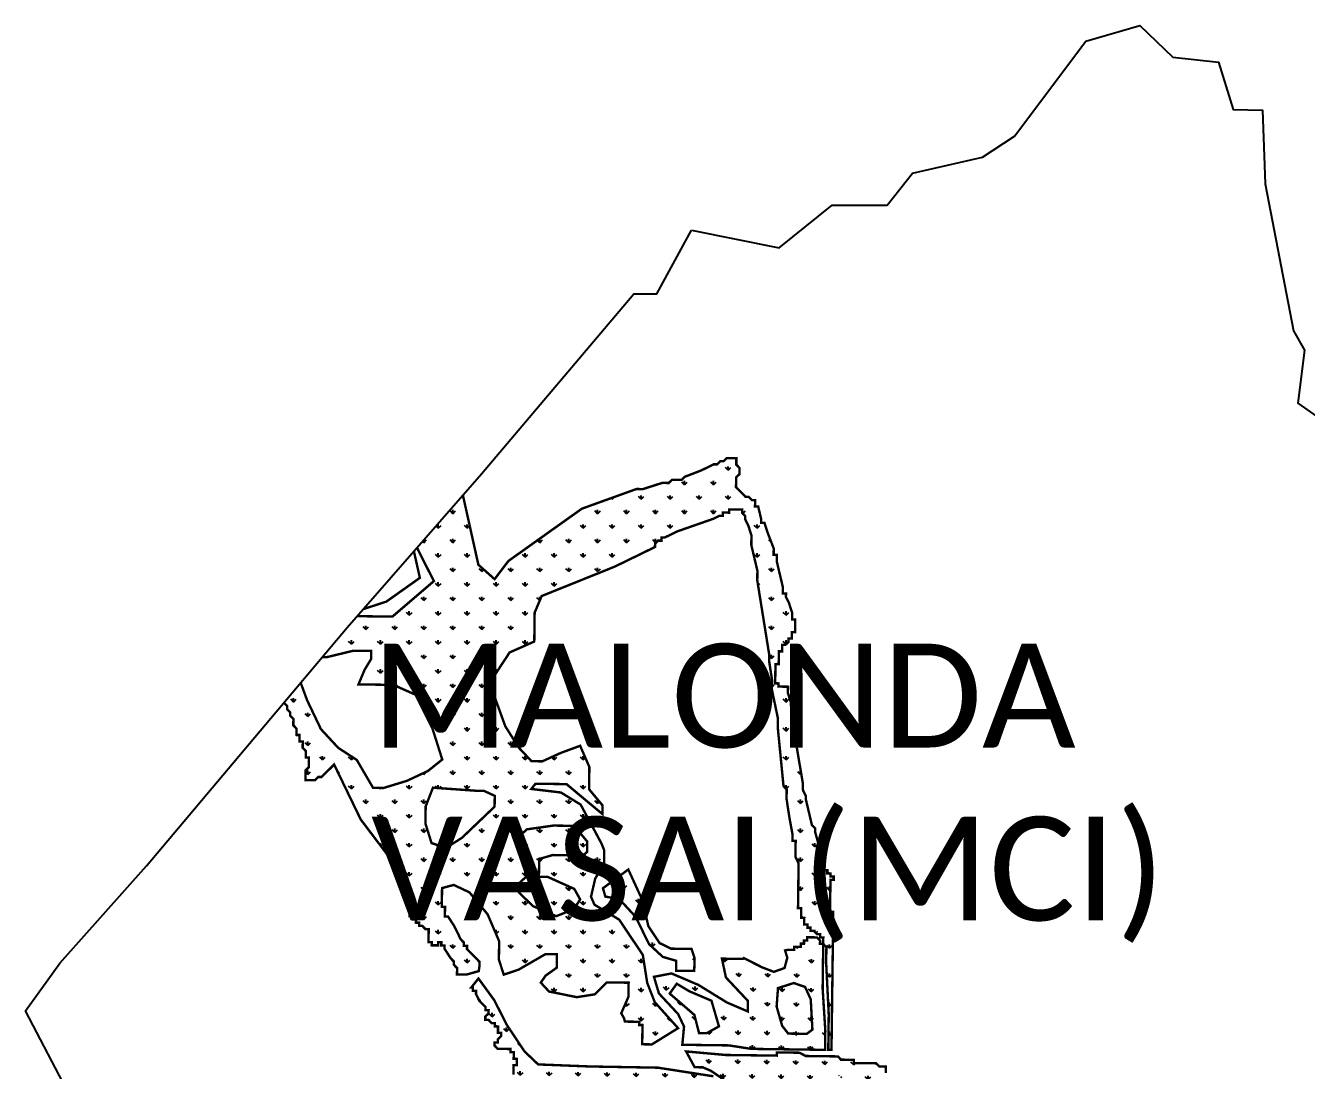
# Model space of a CAD drawing. Header units: metres. Extents: x 268124 to 271097, y 2138069 to 2140457.
# Drawn here: x 268124 to 269712, y 2139161 to 2140457 of the extents above; entities that cross this region are included whole.
import ezdxf

# ---------------------------------------------------------------- set-up
doc = ezdxf.new("R2010")
doc.units = ezdxf.units.M
for name, color, linetype in [('MANGROOVES', 112, 'Continuous'), ('village', 3, 'Continuous'), ('VILLAGE NAME', 250, 'Continuous')]:
    doc.layers.add(name, color=color, linetype=linetype)
doc.styles.get("Standard").update_dxf_attribs({"font": 'simplex.shx'})
pattern_1 = [(89.26663629263368, (0, 0), (-17.72915972574305, 18.188922322817), [4.7625, -31.15852448]), (44.26663629263369, (0, 0), (-17.72915972785381, 18.18892232498249), [4.7625, -20.6375]), (134.2666362926337, (0, 0), (-18.18892232498249, -17.72915972785381), [4.762499999999998, -20.63749999999999])]

msp = doc.modelspace()

# ---------------------------------------------------------------- hatches: boundary and pattern name
at = {"layer": 'MANGROOVES'}
h = msp.add_hatch(dxfattribs=at)
h.set_pattern_fill('GRASS', color=256)
h.set_pattern_definition([(90, (0, 0), (-17.96051224, 17.96051224), [4.7625, -31.15852448]), (45, (0, 0), (-17.96051224213831, 17.96051224213831), [4.7625, -20.6375]), (135, (0, 0), (-17.96051224213831, -17.9605122421383), [4.7625, -20.6375])])
h.paths.add_polyline_path([(268685.0738758952, 2139788.110953376), (268665.9377662317, 2139874.18576154), (268608.9829110492, 2139809.174425267), (268629.9147600144, 2139767.820295379), (268578.518177262, 2139723.775434301), (268534.6587672632, 2139724.336848394), (268522.4899571966, 2139710.446713817), (268491.4302225151, 2139673.565069039), (268497.0684991688, 2139673.492897317), (268530.1706352443, 2139681.514606521), (268552.3277961821, 2139681.230988071), (268552.2014146358, 2139671.357671068), (268543.9497662992, 2139657.610680864), (268536.4771142215, 2139639.726995275), (268547.7433552355, 2139639.582783983), (268579.6409256667, 2139639.174485252), (268607.3291090638, 2139626.884578035), (268628.3301870436, 2139584.543625877), (268640.3197462768, 2139546.586919114), (268622.4303398639, 2139532.338100002), (268596.5192831964, 2139520.20274286), (268567.4305461258, 2139511.325383232), (268554.5547956437, 2139511.49019675), (268534.3552736849, 2139546.100170419), (268511.3247290165, 2139561.107278154), (268489.8903780491, 2139584.304880903), (268472.7385425181, 2139620.182277009), (268464.7825866603, 2139641.922537323), (268443.9518983845, 2139617.187295592), (268444.0982069582, 2139617.037167833), (268448.0248813242, 2139613.00807719), (268447.973959437, 2139609.029900834), (268451.9005509526, 2139605.000810907), (268451.8496290654, 2139601.022634551), (268455.7762205214, 2139596.993544624), (268455.7252986342, 2139593.015368507), (268455.674376747, 2139589.037192151), (268459.6010511428, 2139585.008101032), (268459.5501292557, 2139581.029924676), (268459.4992073685, 2139577.051748559), (268463.4767207712, 2139577.000835225), (268463.4257988543, 2139573.022658632), (268463.3748769671, 2139569.044482276), (268467.3524732501, 2139568.99356775), (268467.3015513629, 2139565.015391633), (268467.2506294757, 2139561.03721504), (268471.1772209913, 2139557.00812535), (268471.1262991041, 2139553.029949233), (268471.0753771872, 2139549.05177264), (268475.0528905899, 2139549.000859306), (268475.0019687027, 2139545.02268295), (268474.9510468155, 2139541.044506357), (268474.9001249284, 2139537.06633024), (268470.8716896385, 2139533.139067218), (268470.8207677216, 2139529.160890624), (268470.7698458344, 2139525.182714507), (268470.7189239473, 2139521.204537914), (268474.69643735, 2139521.15362458), (268478.6740336031, 2139521.102710054), (268482.6515470058, 2139521.05179672), (268486.6800651759, 2139524.979058788), (268490.6575785786, 2139524.928145215), (268506.2761678905, 2139540.374673412), (268539.3347805649, 2139472.133055971), (268585.4200921864, 2139411.324208782), (268599.3540144176, 2139372.341243074), (268600.0938323647, 2139372.331773088), (268600.0429104776, 2139368.353596732), (268599.9919885904, 2139364.375420377), (268599.9410667032, 2139360.397244022), (268599.8901448161, 2139356.419067666), (268599.8392229289, 2139352.440891073), (268603.8168191523, 2139352.389976547), (268603.7658972353, 2139348.41180043), (268607.743410638, 2139348.360887096), (268607.6924887509, 2139344.38271074), (268611.6700021536, 2139344.331797407), (268611.6190802664, 2139340.353620813), (268615.5966765494, 2139340.302706287), (268619.5232680649, 2139336.273616598), (268623.5008643479, 2139336.222702072), (268623.4499424607, 2139332.244525955), (268623.3990205735, 2139328.266349361), (268623.3480986566, 2139324.288173005), (268623.2971767694, 2139320.309996889), (268627.2746901721, 2139320.259083555), (268627.223768285, 2139316.280906961), (268631.2012816877, 2139316.229993389), (268635.1788779408, 2139316.179079101), (268635.229799828, 2139320.157255695), (268639.2073132009, 2139320.106342122), (268639.1563913137, 2139316.128165529), (268643.1339875967, 2139316.077251241), (268643.0830657095, 2139312.099074886), (268650.8853268236, 2139300.062718913), (268654.8120011896, 2139296.033627794), (268654.7610793025, 2139292.055451677), (268658.687670818, 2139288.026361987), (268658.6367489308, 2139284.048185394), (268658.5858270437, 2139280.070009277), (268670.0617957026, 2139279.923113391), (268685.526644221, 2139284.266173169), (268686.5815130681, 2139291.654231355), (268686.6323569924, 2139295.626317308), (268682.7057654769, 2139299.655407474), (268674.8524996549, 2139307.713588045), (268670.9258252591, 2139311.742678926), (268670.9767471463, 2139315.720855281), (268666.9992337436, 2139315.771768615), (268667.0501556307, 2139319.749945209), (268663.1235641152, 2139323.77903466), (268655.372142008, 2139339.793567941), (268647.5697980434, 2139351.829924867), (268643.5922846407, 2139351.880838439), (268643.6432065279, 2139355.859015033), (268643.694128415, 2139359.837191388), (268643.7450503022, 2139363.815367744), (268639.7674540192, 2139363.866282031), (268639.8183759064, 2139367.844458387), (268640.066561541, 2139387.233491466), (268654.5568857402, 2139391.128215835), (268674.0369844646, 2139381.90241389), (268696.5532015771, 2139354.684776351), (268710.8246792168, 2139321.316395805), (268710.5322505147, 2139298.470956371), (268716.5550325424, 2139279.89689903), (268735.1450178236, 2139286.187269494), (268768.3261233777, 2139305.347559497), (268782.4780452758, 2139305.166410491), (268782.2656862051, 2139288.576260373), (268768.3179447264, 2139278.593134925), (268762.491306296, 2139269.963245437), (268772.6938187987, 2139258.952103898), (268807.1737025589, 2139251.982387349), (268829.5389519841, 2139255.504331872), (268844.1545220524, 2139270.277999208), (268871.369818917, 2139269.929634855), (268871.1470159799, 2139252.523577497), (268862.1734938234, 2139231.965368316), (268865.6348859579, 2139225.936760948), (268866.6941142887, 2139221.702564046), (268868.6828709454, 2139221.677107141), (268872.6604672283, 2139221.626192853), (268876.637980631, 2139221.575279281), (268880.6154940337, 2139221.524365947), (268884.5930903167, 2139221.473451421), (268884.5421684295, 2139217.495274827), (268888.5196818322, 2139217.444361493), (268888.4687599451, 2139213.466185138), (268888.4178380579, 2139209.488009021), (268888.3159942538, 2139201.531656072), (268888.2650723666, 2139197.553479717), (268888.2141504795, 2139193.575303361), (268892.1917467326, 2139193.524388835), (268896.1692601055, 2139193.473475501), (268900.1468149633, 2139193.422561452), (268932.6473684818, 2139213.547720001), (268903.7434391588, 2139245.807464883), (268894.4477075547, 2139269.519678399), (268888.9230441064, 2139304.41508846), (268859.6463435799, 2139348.087312505), (268829.0102441222, 2139366.628128574), (268824.7265085489, 2139376.535085962), (268829.9437817544, 2139399.024460599), (268840.9264102191, 2139417.524627731), (268841.1352526158, 2139433.840045736), (268837.9850015253, 2139441.938132093), (268811.8730205506, 2139490.732507989), (268787.4252572269, 2139505.714484022), (268750.7843171865, 2139510.112691686), (268755.8476496846, 2139516.596545265), (268794.3733727545, 2139516.10340409), (268838.9818270117, 2139478.859845207), (268839.119277826, 2139489.597930238), (268822.338898024, 2139509.720672414), (268822.6920985192, 2139537.313791797), (268811.2254389435, 2139563.655267522), (268787.2587570161, 2139554.793909118), (268764.3203829736, 2139544.347682998), (268750.9542909474, 2139544.518773124), (268735.3973293811, 2139561.068772838), (268718.4293751628, 2139587.867906139), (268699.0152436108, 2139641.623958633), (268723.8226492316, 2139679.35887222), (268754.3956912071, 2139692.8913887), (268754.8546930462, 2139728.750037238), (268763.5623142332, 2139749.313386247), (268854.4040150553, 2139785.868677184), (268904.062155506, 2139810.090978906), (268904.1130773932, 2139814.0691555), (268908.1415127129, 2139817.996418283), (268912.1191089958, 2139817.945503757), (268912.170030883, 2139821.923680112), (268916.1475442857, 2139821.872766778), (268932.1596074015, 2139829.625463769), (268976.1162738413, 2139844.978117511), (268984.1223053843, 2139848.854466007), (268988.099818787, 2139848.803552673), (268988.1507406742, 2139852.781729028), (268992.1283369571, 2139852.730814502), (268996.1058503598, 2139852.679901168), (268996.156772247, 2139856.658077524), (269000.13436853, 2139856.607162998), (269004.1118819327, 2139856.556249664), (269008.0893953354, 2139856.50533633), (269012.0669915885, 2139856.454421804), (269012.0160697013, 2139852.476245448), (269015.9426611871, 2139848.447155759), (269015.8917392999, 2139844.468979404), (269019.7674917788, 2139836.461712167), (269023.59223952, 2139824.476269767), (269023.5413176328, 2139820.498093173), (269023.4903957457, 2139816.519916818), (269023.4394738287, 2139812.541740701), (269030.9872083575, 2139780.614501521), (269030.9362864703, 2139776.636324928), (269030.8853645832, 2139772.658148811), (269030.834442696, 2139768.679972455), (269045.5733745903, 2139676.978178546), (269045.471530816, 2139669.021825597), (269049.1435957164, 2139645.101852939), (269049.0926738292, 2139641.123676345), (269049.0417519123, 2139637.145500228), (269048.9908300251, 2139633.167323873), (269056.4875598163, 2139597.26190953), (269056.4366379291, 2139593.283733175), (269056.3857160122, 2139589.305556581), (269056.334794125, 2139585.327380464), (269063.3733097226, 2139513.618377731), (269067.2999841184, 2139509.589287088), (269067.2490622312, 2139505.611110971), (269067.1981403441, 2139501.632934377), (269067.1472184271, 2139497.654758022), (269070.8192005068, 2139473.734786317), (269074.5421044439, 2139453.792990968), (269074.4911825568, 2139449.814814851), (269074.4402606398, 2139445.836638257), (269078.4178569228, 2139445.785723731), (269078.3669350356, 2139441.807547376), (269078.3160131485, 2139437.829371021), (269078.2650912613, 2139433.851194665), (269078.2141693741, 2139429.87301831), (269078.1632464141, 2139425.894758985), (269082.0389159829, 2139417.88749294), (269081.9879940659, 2139413.909316585), (269081.9370721788, 2139409.931139991), (269081.8861502916, 2139405.952963874), (269081.8352284044, 2139401.974787519), (269081.631540826, 2139386.062081859), (269081.4787751645, 2139374.127552793), (269081.4278532476, 2139370.149376438), (269081.3769313604, 2139366.171200082), (269081.3260094732, 2139362.193023727), (269085.3036057562, 2139362.142109201), (269085.252683869, 2139358.163932845), (269085.2017619819, 2139354.18575649), (269085.1508400947, 2139350.207580135), (269089.1283534974, 2139350.156666801), (269089.0774316103, 2139346.178490207), (269089.0265096933, 2139342.20031409), (269093.004023096, 2139342.149400756), (269092.9531012088, 2139338.171224401), (269096.9306974918, 2139338.120309875), (269096.8797756046, 2139334.142133281), (269100.8572890073, 2139334.091219947), (269104.7839633733, 2139330.062129066), (269108.761476776, 2139330.011215732), (269108.7105548889, 2139326.033039615), (269112.6880683214, 2139325.982126043), (269112.6371464342, 2139322.003949449), (269112.5862245173, 2139318.025773094), (269116.5128988535, 2139313.996682451), (269116.4619769663, 2139310.018505857), (269116.360133192, 2139302.062153146), (269116.2582893879, 2139294.105800435), (269119.4210525364, 2139230.404065177), (269119.3701306194, 2139226.425888584), (269119.3192087323, 2139222.447712467), (269119.2682868451, 2139218.469536111), (269119.1664430708, 2139210.513183162), (269119.0136773795, 2139198.578654096), (269118.9627554924, 2139194.600477741), (269118.9118336052, 2139190.622301385), (269118.860911718, 2139186.64412503), (269122.838508001, 2139186.593210504), (269122.8894298882, 2139190.571386859), (269122.9403517753, 2139194.549563215), (269123.0421955794, 2139202.505915925), (269123.1440393538, 2139210.462268636), (269123.7551020593, 2139258.200385139), (269123.8060239464, 2139262.178561733), (269123.8569458336, 2139266.15673785), (269123.9078677208, 2139270.134914205), (269124.2643209905, 2139297.982148931), (269124.3661647648, 2139305.938501642), (269124.9263055832, 2139349.698441789), (269124.9772274703, 2139353.676618144), (269125.0281493575, 2139357.6547945), (269121.0505530745, 2139357.705709026), (269121.1523968488, 2139365.662061736), (269121.3560844273, 2139381.574767396), (269121.4070063144, 2139385.552943513), (269121.4579282016, 2139389.531120107), (269121.5088501186, 2139393.509296462), (269121.5597720057, 2139397.487472579), (269125.5373682887, 2139397.436558053), (269125.5882901758, 2139401.414734647), (269121.6106938929, 2139401.465649173), (269121.66161578, 2139405.443825528), (269117.6841023773, 2139405.494738862), (269117.7350242645, 2139409.472914979), (269113.7574280411, 2139409.523829505), (269113.8083499283, 2139413.502006099), (269113.9101937324, 2139421.458359048), (269109.9836021871, 2139425.487448737), (269110.0345251471, 2139429.465708063), (269102.4358687312, 2139457.41477041), (269102.4867906183, 2139461.392947004), (269098.5601991028, 2139465.422036693), (269091.0124645442, 2139497.349275396), (269091.0633864612, 2139501.327451751), (269087.1877168328, 2139509.334717796), (269087.23863872, 2139513.312894151), (269087.2895606071, 2139517.291070745), (269079.8945917994, 2139561.152838514), (269080.0473574907, 2139573.08736758), (269072.6014667064, 2139612.970959232), (269072.6523886234, 2139616.949135587), (269068.8276408822, 2139628.934578225), (269068.8785627693, 2139632.912754819), (269068.9294846565, 2139636.890931175), (269064.9518883735, 2139636.941845462), (269060.9743749708, 2139636.992759035), (269056.9967787177, 2139637.043673322), (269057.0477006346, 2139641.021849439), (269053.0701872319, 2139641.072763011), (269053.1211091191, 2139645.050939605), (269053.1720310063, 2139649.02911596), (269053.2229528934, 2139653.007292077), (269053.2738747806, 2139656.985468671), (269053.3247966677, 2139660.963645027), (269053.3757185847, 2139664.94182162), (269057.3532319874, 2139664.890908048), (269057.4041538746, 2139668.869084165), (269057.4550757617, 2139672.84726052), (269057.5059976489, 2139676.825437114), (269057.556919536, 2139680.803613231), (269061.5345157892, 2139680.752698943), (269061.5854376763, 2139684.730875299), (269061.6363595933, 2139688.709051893), (269065.613872996, 2139688.65813832), (269069.6423911661, 2139692.58540015), (269069.6933130533, 2139696.563576743), (269073.670826456, 2139696.512663171), (269073.7217483431, 2139700.490839527), (269073.7726702303, 2139704.469015882), (269077.750183633, 2139704.418102548), (269077.801106593, 2139708.396361635), (269077.8520284802, 2139712.37453799), (269077.9029503674, 2139716.352714584), (269077.9538722843, 2139720.330890939), (269073.9763588816, 2139720.381804273), (269074.0272807688, 2139724.35998039), (269074.0782026559, 2139728.338156984), (269070.2534549147, 2139740.323599622), (269066.3777024359, 2139748.33086662), (269066.428624323, 2139752.309042976), (269062.4511109203, 2139752.359956548), (269062.5020328075, 2139756.338133142), (269062.5529546947, 2139760.316309497), (269055.0052201957, 2139792.2435482), (269055.0561420828, 2139796.221724555), (269055.10706397, 2139800.199901149), (269051.1295505673, 2139800.250814483), (269051.1804724545, 2139804.2289906), (269051.2313943416, 2139808.207166955), (269043.5308941514, 2139828.199876592), (269039.7061464399, 2139840.18531923), (269035.728550157, 2139840.236233756), (269035.7794720441, 2139844.214410112), (269032.0056461901, 2139860.178028867), (269028.0280499369, 2139860.228943393), (269028.0789718539, 2139864.207119987), (269028.129893741, 2139868.185296104), (269024.1523803383, 2139868.236209676), (269020.2257888228, 2139872.265299365), (269016.2481925398, 2139872.316213891), (269012.3216010541, 2139876.345303819), (269008.3949266881, 2139880.3743947), (269004.4683351726, 2139884.403484151), (269004.5192570895, 2139888.381660745), (269004.5701789767, 2139892.3598371), (269004.6211008638, 2139896.338013217), (269008.6495361537, 2139900.265276477), (269008.7004580409, 2139904.243452833), (269008.751379928, 2139908.221629188), (269004.8247884423, 2139912.250718877), (269004.8757103294, 2139916.228895233), (269004.9266322166, 2139920.207071826), (269000.9491188139, 2139920.25798516), (268996.9715225309, 2139920.308899686), (268992.9940091282, 2139920.35981302), (268988.9654909581, 2139916.432550952), (268984.9879775554, 2139916.483464286), (268980.9595422656, 2139912.556201503), (268976.9819460124, 2139912.607115791), (268960.969965747, 2139904.854417846), (268940.9803892285, 2139897.152633951), (268936.9518710882, 2139893.22537236), (268932.9743576855, 2139893.276285932), (268928.9967614323, 2139893.32720022), (268925.0192480296, 2139893.378113792), (268920.9908127398, 2139889.45085077), (268917.0132164568, 2139889.501765296), (268913.0357030541, 2139889.55267863), (268901.0521580786, 2139885.72724323), (268889.0685302526, 2139881.901809499), (268885.0910168499, 2139881.952722833), (268881.111045143, 2139882.003667877), (268813.3839261443, 2139857.586527154), (268722.4076059968, 2139792.840278671), (268705.182817927, 2139770.239941642)])
h.paths.add_polyline_path([(268682.909534356, 2139507.836752937), (268692.0067226798, 2139507.720306203), (268705.3787137479, 2139501.619228647), (268705.206691733, 2139488.180334852), (268664.7575459987, 2139449.560763166), (268645.2147645563, 2139437.160457179), (268627.0913020581, 2139442.927037046), (268619.4893239946, 2139467.139239356), (268619.7625355631, 2139488.483375118), (268628.7626785547, 2139511.692464397)], flags=16)
h = msp.add_hatch(dxfattribs=at)
h.set_pattern_fill('GRASS', color=256, angle=-0.7333637073663115)
h.set_pattern_definition(pattern_1)
h.paths.add_polyline_path([(268870.9676102907, 2139410.26711373), (268855.1266855508, 2139398.648361012), (268839.5271542579, 2139387.026482865), (268842.5322628826, 2139376.614010379), (268859.636211595, 2139373.741267011), (268880.1138136596, 2139351.524842784), (268896.58114945, 2139317.779452607), (268913.7597593874, 2139301.877939984), (268930.3562188954, 2139297.081625745), (268930.1987491757, 2139284.779603288), (268952.6470033437, 2139284.492258593), (268953.2272812635, 2139300.179148003), (268949.375241986, 2139311.796057507), (268934.6511060506, 2139311.98453097), (268924.0304231853, 2139312.120478913), (268909.7131943316, 2139319.058909222), (268895.8966308445, 2139339.742519423), (268887.8775138766, 2139373.379769608)])
h.paths.add_polyline_path([(269082.401056847, 2139135.385973021), (269086.3785702497, 2139135.335059687), (269086.4294921369, 2139139.313236281), (269090.4070055396, 2139139.262322947), (269094.4355237097, 2139143.189584538), (269094.4864456267, 2139147.167761132), (269098.4639590294, 2139147.116847798), (269098.5148819596, 2139151.095106885), (269102.4924782127, 2139151.044192359), (269106.4699916154, 2139150.993279025), (269106.5209135324, 2139154.971455619), (269110.4984269649, 2139154.920542046), (269114.4760231883, 2139154.86962752), (269118.453536591, 2139154.818714187), (269122.4311328739, 2139154.767799661), (269126.4086462766, 2139154.716886327), (269130.3861596793, 2139154.665972993), (269134.3637559325, 2139154.615058467), (269134.3128340155, 2139150.636881873), (269138.2903474182, 2139150.585968539), (269142.2679437012, 2139150.535054013), (269150.1720475465, 2139146.45496802), (269154.1496437997, 2139146.404053733), (269158.1271572322, 2139146.35314016), (269162.0538315684, 2139142.324049279), (269166.0313449711, 2139142.273135707), (269170.0088583738, 2139142.222222373), (269174.0373765737, 2139146.149484441), (269178.0148899764, 2139146.098571107), (269181.9924862296, 2139146.047656581), (269182.0434091598, 2139150.025915667), (269186.0209225625, 2139149.975002334), (269186.0718444795, 2139153.953178927), (269190.0493578524, 2139153.902265593), (269190.1002797395, 2139157.88044171), (269190.1512016267, 2139161.858618066), (269190.2021235139, 2139165.836794659), (269186.224610141, 2139165.887707993), (269182.2470967383, 2139165.938621327), (269178.3204223723, 2139169.96771197), (269166.3877992839, 2139170.120453164), (269158.432689628, 2139170.222281024), (269150.4775799424, 2139170.324108884), (269150.5285018295, 2139174.302285239), (269146.5509884566, 2139174.353198811), (269134.6183653683, 2139174.505940005), (269130.6916910321, 2139178.535031125), (269122.7366642267, 2139178.636857793), (269118.7590679437, 2139178.687772319), (269114.781554541, 2139178.738685653), (269106.8264448852, 2139178.840513751), (269102.8489314825, 2139178.891427085), (269098.8713352293, 2139178.942341611), (269094.8938218266, 2139178.993254945), (269090.9162255437, 2139179.044169471), (269083.0121206254, 2139183.124172494), (269079.0345243425, 2139183.17508702), (269075.0570109994, 2139183.226000354), (269071.0794147164, 2139183.27691488), (269063.124387911, 2139183.378741786), (269059.146791628, 2139183.429656073), (269055.1692782253, 2139183.480569646), (269055.1183563382, 2139179.50239329), (269051.140760085, 2139179.553307578), (269047.1632466823, 2139179.60422115), (269043.1857332796, 2139179.655134484), (269039.2081370265, 2139179.70604901), (269027.2755139381, 2139179.858790204), (269003.410267821, 2139180.16427283), (268995.4551581651, 2139180.26610069), (268991.4776447624, 2139180.317014024), (268942.6332304389, 2139184.704411075), (268953.1878552646, 2139165.095860049), (268963.3634376139, 2139164.965609357), (268973.4662704081, 2139160.64333944), (268996.0131040126, 2139145.127743766), (269030.2399722845, 2139110.484045073), (269033.1255212933, 2139094.018646762), (269032.9306425661, 2139078.794116542), (269025.5969296903, 2139057.923273608), (269015.2883871705, 2139028.925317094), (269014.9071032912, 2138999.138236091), (269028.9546958715, 2138970.828057811), (269051.4930563778, 2138954.650518224), (269066.1986774713, 2138947.621157929), (269076.5760170728, 2138947.488324925), (269098.1742094368, 2138944.122343108), (269115.9347545416, 2138916.97188668), (269138.760890475, 2138885.26760225), (269151.3013844401, 2138864.363071248), (269148.2757167429, 2138852.264329955), (269152.9807277829, 2138840.287305161), (269157.6173267573, 2138840.227955148), (269167.6010723323, 2138843.851766154), (269175.9912168593, 2138843.74436979), (269186.0432115704, 2138835.450472638), (269195.2633760184, 2138813.926390931), (269204.4793825359, 2138808.464491889), (269219.9386206478, 2138809.417589471), (269220.0205259532, 2138815.81628494), (269217.2857637912, 2138826.443985268), (269196.2250435263, 2138859.389762685), (269194.2362453848, 2138859.415220067), (269190.3096538693, 2138863.444309995), (269190.3605757565, 2138867.42248635), (269190.4114987165, 2138871.400745675), (269186.4339024335, 2138871.451660201), (269186.4848243207, 2138875.429836318), (269186.5357462079, 2138879.408012912), (269186.586668095, 2138883.386189267), (269186.637590012, 2138887.364365622), (269190.6151862949, 2138887.313451096), (269190.6661081821, 2138891.291627452), (269190.7170300693, 2138895.269803807), (269194.7454653591, 2138899.197067067), (269194.7963872463, 2138903.175243184), (269194.8473091334, 2138907.153419539), (269194.8982310504, 2138911.131596133), (269190.9207176477, 2138911.182509467), (269190.9716395349, 2138915.160685584), (269186.9940432519, 2138915.21160011), (269183.016529879, 2138915.262513444), (269179.0390164763, 2138915.313426778), (269179.0899383635, 2138919.291603133), (269175.1123421103, 2138919.342517659), (269171.1857505948, 2138923.371607587), (269167.2081543118, 2138923.422522113), (269167.259076199, 2138927.400698468), (269163.2815627963, 2138927.451611802), (269159.3549713105, 2138931.480701491), (269155.3773750276, 2138931.531615779), (269155.4282969445, 2138935.509792373), (269151.450783512, 2138935.560705945), (269151.5017053992, 2138939.5388823), (269147.524109146, 2138939.589796588), (269147.5750310332, 2138943.567972943), (269143.5975176603, 2138943.618886515), (269143.6484395475, 2138947.597062871), (269139.6709261448, 2138947.647976205), (269139.7218480319, 2138951.62615256), (269135.7951736659, 2138955.655243441), (269131.8685821504, 2138959.684333131), (269127.9419077844, 2138963.713424012), (269124.0153162688, 2138967.74251394), (269120.0887247533, 2138971.771603391), (269116.1620503575, 2138975.80069451), (269116.2129722745, 2138979.778870866), (269112.2354588718, 2138979.8297842), (269108.3087845356, 2138983.858874843), (269104.3821929902, 2138987.887965009), (269100.4046795875, 2138987.938878343), (269100.4556014747, 2138991.917054698), (269096.4780052215, 2138991.967969224), (269092.551413706, 2138995.997058675), (269088.573817423, 2138996.047973201), (269088.6247393102, 2139000.026149794), (269084.6472259075, 2139000.077063128), (269084.6981478244, 2139004.055239484), (269080.7206344217, 2139004.106152818), (269080.7715563089, 2139008.084329411), (269080.8224781961, 2139012.062505528), (269080.8734000832, 2139016.040681884), (269081.0770876617, 2139031.953387544), (269081.1280095488, 2139035.931563661), (269077.1504132659, 2139035.982478186), (269077.201335153, 2139039.960654542), (269077.2522570402, 2139043.938831136), (269077.5577883929, 2139067.807889268), (269077.6087102801, 2139071.786065862), (269077.6596321673, 2139075.764241979), (269077.7105540842, 2139079.742418334), (269077.7614759714, 2139083.720594928), (269077.8123978585, 2139087.698771283), (269077.8633197457, 2139091.6769474), (269073.9367282898, 2139095.706037328), (269073.9876502067, 2139099.684213683), (269074.0385720939, 2139103.6623898), (269074.1404158682, 2139111.618742749), (269074.1913377554, 2139115.596918866), (269074.2422596425, 2139119.57509546), (269078.2197729856, 2139119.524182126), (269078.2706949026, 2139123.502358481), (269078.3216167897, 2139127.480535075), (269078.3725386769, 2139131.458711192), (269082.3501349599, 2139131.407796666)])
h.paths.add_polyline_path([(269025.3523157746, 2139080.306109473), (269028.2221289188, 2139098.417827174), (269016.025078854, 2139112.434779927), (268976.4389377743, 2139153.884209201), (268907.7354558915, 2139164.551839396), (268823.1956240744, 2139166.063379332), (268759.2333691925, 2139168.594664618), (268742.1227891952, 2139184.854341313), (268720.1414954871, 2139217.915781304), (268704.8985467464, 2139248.081613347), (268685.1805632323, 2139275.138817117), (268676.281115523, 2139263.92819123), (268678.2698722095, 2139263.902734324), (268678.2189503223, 2139259.924557969), (268682.1965465755, 2139259.873643681), (268682.1456246585, 2139255.895467088), (268686.0212942869, 2139247.888201043), (268693.8745601982, 2139239.830020472), (268693.8236383111, 2139235.851844117), (268697.8011517138, 2139235.800930783), (268697.7502297968, 2139231.822754189), (268693.7217945069, 2139227.895491406), (268693.6708726198, 2139223.917315051), (268697.6483860225, 2139223.866401717), (268701.5750604183, 2139219.837310597), (268705.552573821, 2139219.786397263), (268705.5016519338, 2139215.808220908), (268709.4791652769, 2139215.757307574), (268709.4282433898, 2139211.779131219), (268709.3773215026, 2139207.800954863), (268713.3549177856, 2139207.750040337), (268713.3039958686, 2139203.771863982), (268709.2754776985, 2139199.844602153), (268709.2245558113, 2139195.866425797), (268705.2470424682, 2139195.917339131), (268705.1961205811, 2139191.939162776), (268709.122712037, 2139187.910073087), (268713.10030832, 2139187.859158561), (268717.0778217227, 2139187.808245227), (268721.0554180056, 2139187.757330701), (268725.0329314083, 2139187.706417367), (268724.9820095212, 2139183.728241012), (268728.9595229239, 2139183.677327439), (268728.9086010069, 2139179.699150845), (268728.8576791197, 2139175.72097449), (268732.8352753729, 2139175.670060202), (268732.7843534857, 2139171.691884086), (268732.7334315986, 2139167.713707492), (268728.7558353454, 2139167.764621779), (268728.7049134583, 2139163.786445424), (268728.6539915711, 2139159.808269307), (268728.6030696541, 2139155.830092713), (268732.5806659073, 2139155.779178426), (268736.5072563798, 2139151.750005767), (268740.4848526627, 2139151.699091241), (268744.4623660654, 2139151.648177907), (268744.4114441485, 2139147.670001313), (268748.3889575214, 2139147.619087979), (268748.3380356342, 2139143.640911862), (268750.7280996055, 2139142.407202289), (268780.4355261237, 2139151.15158014), (268852.5628603608, 2139146.148796126), (268890.3712243349, 2139145.664837405), (268915.7286824793, 2139129.236953542), (268922.4408405632, 2139116.483108088), (268922.5892281741, 2139128.075609252), (268929.2591736526, 2139145.596499011), (268956.6127623827, 2139150.828827426), (268973.1488519222, 2139133.440332696), (268991.8496880442, 2139117.312339827), (268994.7606851966, 2139107.981968924), (268987.5205121845, 2139096.265560672), (268955.3809409649, 2139069.623415276), (268936.0228564054, 2139051.191374823), (268922.178913346, 2139049.902646348), (268918.2013170928, 2139049.953560635), (268918.1503952057, 2139045.97538428), (268914.172881803, 2139046.026297852), (268914.1219599158, 2139042.048121259), (268910.1444465131, 2139042.099034593), (268906.1668502301, 2139042.149949118), (268902.1893368274, 2139042.200862452), (268898.2117405445, 2139042.251776978), (268898.1608186573, 2139038.273600623), (268894.1833052546, 2139038.324513957), (268890.2057918817, 2139038.375427291), (268886.2791175157, 2139042.404518172), (268882.301604113, 2139042.455431506), (268878.3240078301, 2139042.506346032), (268874.3464944274, 2139042.557259366), (268870.3689810247, 2139042.608172938), (268870.4199029118, 2139046.586349532), (268866.4423066289, 2139046.63726382), (268862.4647932262, 2139046.688177392), (268862.5157151133, 2139050.666353747), (268858.5381188602, 2139050.717268035), (268858.5890407771, 2139054.69544439), (268854.6115274042, 2139054.746357962), (268850.6340139717, 2139054.797271296), (268850.6849358887, 2139058.775447652), (268846.7073396057, 2139058.826362178), (268842.729826203, 2139058.877275512), (268838.7522299499, 2139058.928190038), (268834.7747165472, 2139058.979103372), (268830.7972031445, 2139059.030016705), (268830.7462812275, 2139055.05184035), (268826.7686849445, 2139055.102754876), (268830.6953593403, 2139051.073663995), (268834.672872743, 2139051.022750661), (268842.5770605117, 2139046.942746446), (268846.5545739144, 2139046.891833112), (268846.5036520273, 2139042.913656518), (268850.4812483102, 2139042.862741992), (268854.4078398258, 2139038.833652303), (268858.3344313115, 2139034.804562613), (268862.3120275647, 2139034.753648326), (268862.2611056775, 2139030.775471732), (268866.2386190802, 2139030.72455816), (268870.2162153632, 2139030.673643872), (268870.1652934462, 2139026.695467517), (268874.1428068489, 2139026.644553944), (268878.0693983645, 2139022.615464494), (268882.0469946474, 2139022.564549968), (268886.0245080501, 2139022.513636634), (268885.973586163, 2139018.53546004), (268889.9511824161, 2139018.484545514), (268893.928695789, 2139018.43363218), (268897.9062091917, 2139018.382718846), (268901.8328835875, 2139014.353627965), (268905.8103969902, 2139014.302714631), (268909.7879932732, 2139014.251800105), (268913.7655066759, 2139014.200886771), (268917.7430200786, 2139014.149973199), (268921.7206163317, 2139014.099058911), (268925.6981297344, 2139014.048145339), (268929.6757259876, 2139013.997230813), (268933.6532393903, 2139013.946317479), (268937.630752793, 2139013.895404145), (268941.6083490461, 2139013.844489619), (268941.557427159, 2139009.866313502), (268945.5349405617, 2139009.815400168), (268949.5125368446, 2139009.764485642), (268953.4391283602, 2139005.735395715), (268957.4166417629, 2139005.684482142), (268961.3942380458, 2139005.633567855), (268965.3717514187, 2139005.582654282), (268965.4226733059, 2139009.560830876), (268969.4002695591, 2139009.509916589), (268969.4511914462, 2139013.488092706), (268969.5021133334, 2139017.466269061), (268969.5530352205, 2139021.444445655), (268973.5814705104, 2139025.371708199), (268977.5589839131, 2139025.320794865), (268977.6099058301, 2139029.298971221), (268981.587502113, 2139029.248056695), (268985.5650155157, 2139029.197143361), (268985.6159374029, 2139033.175319955), (268989.5935336858, 2139033.124405429), (268993.5710470885, 2139033.073492095), (268993.5455861301, 2139031.08440356), (269018.3012028545, 2139053.37287049)])
h = msp.add_hatch(dxfattribs=at)
h.set_pattern_fill('GRASS', color=256, angle=-0.7333637073663115)
h.set_pattern_definition(pattern_1)
h.paths.add_polyline_path([(269019.1883108527, 2139247.370781705), (269019.0212552458, 2139234.319878623), (268993.0402329475, 2139245.467829988), (268957.8645881027, 2139267.175901458), (268924.4590875119, 2139281.402428672), (268902.7600177437, 2139277.20487313), (268908.9138823659, 2139256.614174411), (268932.7699408442, 2139230.948576496), (268940.0369907529, 2139215.564859435), (268937.9335237354, 2139192.938880012), (268943.8998352498, 2139192.862509296), (268947.8773486525, 2139192.811595962), (268983.6753007383, 2139192.35337095), (268987.652814141, 2139192.302457616), (268991.6304104239, 2139192.25154309), (268995.6079238266, 2139192.200629756), (269023.3998443097, 2139187.866056249), (269027.3773577124, 2139187.815142915), (269031.3549539954, 2139187.764228389), (269035.3324673981, 2139187.713315055), (269087.0405559153, 2139187.051435516), (269091.018069318, 2139187.000522182), (269094.9956656009, 2139186.949607656), (269098.9731790036, 2139186.898694322), (269102.9507752568, 2139186.847779796), (269106.9282886595, 2139186.796866462), (269110.905802092, 2139186.74595289), (269114.8833983153, 2139186.695038364), (269114.9343202025, 2139190.673214719), (269114.9852420897, 2139194.651391075), (269115.0361639768, 2139198.62956743), (269115.087085864, 2139202.607743785), (269115.1380077809, 2139206.585920379), (269115.1889296681, 2139210.564096496), (269111.8733180374, 2139262.331304119), (269112.2806931645, 2139294.156714961), (269112.3825369686, 2139302.113067672), (269112.4843807429, 2139310.069420383), (269112.5353026301, 2139314.047596977), (269112.5862245173, 2139318.025773094), (269108.6087110848, 2139318.076686666), (269108.6596330017, 2139322.054863021), (269104.7330414862, 2139326.083952949), (269100.755445233, 2139326.134867475), (269096.7779318303, 2139326.185780809), (269092.8003355474, 2139326.236695335), (269092.7494136602, 2139322.258518741), (269088.7719002575, 2139322.309432075), (269088.7209783405, 2139318.33125572), (269084.7434649378, 2139318.382169053), (269084.6925430507, 2139314.403992936), (269080.7149467677, 2139314.454907462), (269076.7374334246, 2139314.505820796), (269076.6865115375, 2139310.527644203), (269072.7089152545, 2139310.578558729), (269068.7314018518, 2139310.629472062), (269065.2749396175, 2139309.983966873), (269068.053521207, 2139300.822860525), (269064.6357163698, 2139288.088629053), (269051.3239003629, 2139283.380140588), (269036.9806972653, 2139288.907280967), (269013.9881814331, 2139300.475379035), (269012.8930342406, 2139299.407736108), (269008.9154379577, 2139299.458650634), (269004.9379245848, 2139299.509563968), (268987.038948527, 2139299.738676355), (268991.9438446671, 2139276.436217353)])
h.paths.add_polyline_path([(268983.3300430984, 2139215.75658016), (268968.2949393303, 2139207.371338413), (268958.5934539646, 2139207.495520398), (268952.9096399159, 2139229.94489722), (268922.2736095995, 2139256.443165586), (268931.013193062, 2139268.638453052), (268946.1971836895, 2139259.493437097), (268974.0342645854, 2139247.575842426)], flags=16)

# ---------------------------------------------------------------- linework, layer by layer
at = {"layer": 'MANGROOVES', "const_width": 2.982}
for points in [[(268443.9518983845, 2139617.187295592), (268444.0982069582, 2139617.037167833), (268448.0248813242, 2139613.00807719), (268447.973959437, 2139609.029900834), (268451.9005509526, 2139605.000810907), (268451.8496290654, 2139601.022634551), (268455.7762205214, 2139596.993544624), (268455.7252986342, 2139593.015368507), (268455.674376747, 2139589.037192151), (268459.6010511428, 2139585.008101032), (268459.5501292557, 2139581.029924676), (268459.4992073685, 2139577.051748559), (268463.4767207712, 2139577.000835225), (268463.4257988543, 2139573.022658632), (268463.3748769671, 2139569.044482276), (268467.3524732501, 2139568.99356775), (268467.3015513629, 2139565.015391633), (268467.2506294757, 2139561.03721504), (268471.1772209913, 2139557.00812535), (268471.1262991041, 2139553.029949233), (268471.0753771872, 2139549.05177264), (268475.0528905899, 2139549.000859306), (268475.0019687027, 2139545.02268295), (268474.9510468155, 2139541.044506357), (268474.9001249284, 2139537.06633024), (268470.8716896385, 2139533.139067218), (268470.8207677216, 2139529.160890624), (268470.7698458344, 2139525.182714507), (268470.7189239473, 2139521.204537914), (268474.69643735, 2139521.15362458), (268478.6740336031, 2139521.102710054), (268482.6515470058, 2139521.05179672), (268486.6800651759, 2139524.979058788), (268490.6575785786, 2139524.928145215), (268506.2761678905, 2139540.374673412), (268539.3347805649, 2139472.133055971), (268585.4200921864, 2139411.324208782), (268599.3540144176, 2139372.341243074), (268600.0938323647, 2139372.331773088), (268600.0429104776, 2139368.353596732), (268599.9919885904, 2139364.375420377), (268599.9410667032, 2139360.397244022), (268599.8901448161, 2139356.419067666), (268599.8392229289, 2139352.440891073), (268603.8168191523, 2139352.389976547), (268603.7658972353, 2139348.41180043), (268607.743410638, 2139348.360887096), (268607.6924887509, 2139344.38271074), (268611.6700021536, 2139344.331797407), (268611.6190802664, 2139340.353620813), (268615.5966765494, 2139340.302706287), (268619.5232680649, 2139336.273616598), (268623.5008643479, 2139336.222702072), (268623.4499424607, 2139332.244525955), (268623.3990205735, 2139328.266349361), (268623.3480986566, 2139324.288173005), (268623.2971767694, 2139320.309996889), (268627.2746901721, 2139320.259083555), (268627.223768285, 2139316.280906961), (268631.2012816877, 2139316.229993389), (268635.1788779408, 2139316.179079101), (268635.229799828, 2139320.157255695), (268639.2073132009, 2139320.106342122), (268639.1563913137, 2139316.128165529), (268643.1339875967, 2139316.077251241), (268643.0830657095, 2139312.099074886), (268650.8853268236, 2139300.062718913), (268654.8120011896, 2139296.033627794), (268654.7610793025, 2139292.055451677), (268658.687670818, 2139288.026361987), (268658.6367489308, 2139284.048185394), (268658.5858270437, 2139280.070009277), (268670.0617957026, 2139279.923113391), (268685.526644221, 2139284.266173169), (268686.5815130681, 2139291.654231355), (268686.6323569924, 2139295.626317308), (268682.7057654769, 2139299.655407474), (268674.8524996549, 2139307.713588045), (268670.9258252591, 2139311.742678926), (268670.9767471463, 2139315.720855281), (268666.9992337436, 2139315.771768615), (268667.0501556307, 2139319.749945209), (268663.1235641152, 2139323.77903466), (268655.372142008, 2139339.793567941), (268647.5697980434, 2139351.829924867), (268643.5922846407, 2139351.880838439), (268643.6432065279, 2139355.859015033), (268643.694128415, 2139359.837191388), (268643.7450503022, 2139363.815367744), (268639.7674540192, 2139363.866282031), (268639.8183759064, 2139367.844458387), (268640.066561541, 2139387.233491466), (268654.5568857402, 2139391.128215835), (268674.0369844646, 2139381.90241389), (268696.5532015771, 2139354.684776351), (268710.8246792168, 2139321.316395805), (268710.5322505147, 2139298.470956371), (268716.5550325424, 2139279.89689903), (268735.1450178236, 2139286.187269494), (268768.3261233777, 2139305.347559497), (268782.4780452758, 2139305.166410491), (268782.2656862051, 2139288.576260373), (268768.3179447264, 2139278.593134925), (268762.491306296, 2139269.963245437), (268772.6938187987, 2139258.952103898), (268807.1737025589, 2139251.982387349), (268829.5389519841, 2139255.504331872), (268844.1545220524, 2139270.277999208), (268871.369818917, 2139269.929634855), (268871.1470159799, 2139252.523577497), (268862.1734938234, 2139231.965368316), (268865.6348859579, 2139225.936760948), (268866.6941142887, 2139221.702564046), (268868.6828709454, 2139221.677107141), (268872.6604672283, 2139221.626192853), (268876.637980631, 2139221.575279281), (268880.6154940337, 2139221.524365947), (268884.5930903167, 2139221.473451421), (268884.5421684295, 2139217.495274827), (268888.5196818322, 2139217.444361493), (268888.4687599451, 2139213.466185138), (268888.4178380579, 2139209.488009021), (268888.3159942538, 2139201.531656072), (268888.2650723666, 2139197.553479717), (268888.2141504795, 2139193.575303361), (268892.1917467326, 2139193.524388835), (268896.1692601055, 2139193.473475501), (268900.1468149633, 2139193.422561452), (268932.6473684818, 2139213.547720001), (268903.7434391588, 2139245.807464883), (268894.4477075547, 2139269.519678399), (268888.9230441064, 2139304.41508846), (268859.6463435799, 2139348.087312505), (268829.0102441222, 2139366.628128574), (268824.7265085489, 2139376.535085962), (268829.9437817544, 2139399.024460599), (268840.9264102191, 2139417.524627731), (268841.1352526158, 2139433.840045736), (268837.9850015253, 2139441.938132093), (268811.8730205506, 2139490.732507989), (268787.4252572269, 2139505.714484022), (268750.7843171865, 2139510.112691686), (268755.8476496846, 2139516.596545265), (268794.3733727545, 2139516.10340409), (268838.9818270117, 2139478.859845207), (268839.119277826, 2139489.597930238), (268822.338898024, 2139509.720672414), (268822.6920985192, 2139537.313791797), (268811.2254389435, 2139563.655267522), (268787.2587570161, 2139554.793909118), (268764.3203829736, 2139544.347682998), (268750.9542909474, 2139544.518773124), (268735.3973293811, 2139561.068772838), (268718.4293751628, 2139587.867906139), (268699.0152436108, 2139641.623958633), (268723.8226492316, 2139679.35887222), (268754.3956912071, 2139692.8913887), (268754.8546930462, 2139728.750037238), (268763.5623142332, 2139749.313386247), (268854.4040150553, 2139785.868677184), (268904.062155506, 2139810.090978906), (268904.1130773932, 2139814.0691555), (268908.1415127129, 2139817.996418283), (268912.1191089958, 2139817.945503757), (268912.170030883, 2139821.923680112), (268916.1475442857, 2139821.872766778), (268932.1596074015, 2139829.625463769), (268976.1162738413, 2139844.978117511), (268984.1223053843, 2139848.854466007), (268988.099818787, 2139848.803552673), (268988.1507406742, 2139852.781729028), (268992.1283369571, 2139852.730814502), (268996.1058503598, 2139852.679901168), (268996.156772247, 2139856.658077524), (269000.13436853, 2139856.607162998), (269004.1118819327, 2139856.556249664), (269008.0893953354, 2139856.50533633), (269012.0669915885, 2139856.454421804), (269012.0160697013, 2139852.476245448), (269015.9426611871, 2139848.447155759), (269015.8917392999, 2139844.468979404), (269019.7674917788, 2139836.461712167), (269023.59223952, 2139824.476269767), (269023.5413176328, 2139820.498093173), (269023.4903957457, 2139816.519916818), (269023.4394738287, 2139812.541740701), (269030.9872083575, 2139780.614501521), (269030.9362864703, 2139776.636324928), (269030.8853645832, 2139772.658148811), (269030.834442696, 2139768.679972455), (269045.5733745903, 2139676.978178546), (269045.471530816, 2139669.021825597), (269049.1435957164, 2139645.101852939), (269049.0926738292, 2139641.123676345), (269049.0417519123, 2139637.145500228), (269048.9908300251, 2139633.167323873), (269056.4875598163, 2139597.26190953), (269056.4366379291, 2139593.283733175), (269056.3857160122, 2139589.305556581), (269056.334794125, 2139585.327380464), (269063.3733097226, 2139513.618377731), (269067.2999841184, 2139509.589287088), (269067.2490622312, 2139505.611110971), (269067.1981403441, 2139501.632934377), (269067.1472184271, 2139497.654758022), (269070.8192005068, 2139473.734786317), (269074.5421044439, 2139453.792990968), (269074.4911825568, 2139449.814814851), (269074.4402606398, 2139445.836638257), (269078.4178569228, 2139445.785723731), (269078.3669350356, 2139441.807547376), (269078.3160131485, 2139437.829371021), (269078.2650912613, 2139433.851194665), (269078.2141693741, 2139429.87301831), (269078.1632464141, 2139425.894758985), (269082.0389159829, 2139417.88749294), (269081.9879940659, 2139413.909316585), (269081.9370721788, 2139409.931139991), (269081.8861502916, 2139405.952963874), (269081.8352284044, 2139401.974787519), (269081.631540826, 2139386.062081859), (269081.4787751645, 2139374.127552793), (269081.4278532476, 2139370.149376438), (269081.3769313604, 2139366.171200082), (269081.3260094732, 2139362.193023727), (269085.3036057562, 2139362.142109201), (269085.252683869, 2139358.163932845), (269085.2017619819, 2139354.18575649), (269085.1508400947, 2139350.207580135), (269089.1283534974, 2139350.156666801), (269089.0774316103, 2139346.178490207), (269089.0265096933, 2139342.20031409), (269093.004023096, 2139342.149400756), (269092.9531012088, 2139338.171224401), (269096.9306974918, 2139338.120309875), (269096.8797756046, 2139334.142133281), (269100.8572890073, 2139334.091219947), (269104.7839633733, 2139330.062129066), (269108.761476776, 2139330.011215732), (269108.7105548889, 2139326.033039615), (269112.6880683214, 2139325.982126043), (269112.6371464342, 2139322.003949449), (269112.5862245173, 2139318.025773094), (269116.5128988535, 2139313.996682451), (269116.4619769663, 2139310.018505857), (269116.360133192, 2139302.062153146), (269116.2582893879, 2139294.105800435), (269119.4210525364, 2139230.404065177), (269119.3701306194, 2139226.425888584), (269119.3192087323, 2139222.447712467), (269119.2682868451, 2139218.469536111), (269119.1664430708, 2139210.513183162), (269119.0136773795, 2139198.578654096), (269118.9627554924, 2139194.600477741), (269118.9118336052, 2139190.622301385), (269118.860911718, 2139186.64412503), (269122.838508001, 2139186.593210504), (269122.8894298882, 2139190.571386859), (269122.9403517753, 2139194.549563215), (269123.0421955794, 2139202.505915925), (269123.1440393538, 2139210.462268636), (269123.7551020593, 2139258.200385139), (269123.8060239464, 2139262.178561733), (269123.8569458336, 2139266.15673785), (269123.9078677208, 2139270.134914205), (269124.2643209905, 2139297.982148931), (269124.3661647648, 2139305.938501642), (269124.9263055832, 2139349.698441789), (269124.9772274703, 2139353.676618144), (269125.0281493575, 2139357.6547945), (269121.0505530745, 2139357.705709026), (269121.1523968488, 2139365.662061736), (269121.3560844273, 2139381.574767396), (269121.4070063144, 2139385.552943513), (269121.4579282016, 2139389.531120107), (269121.5088501186, 2139393.509296462), (269121.5597720057, 2139397.487472579), (269125.5373682887, 2139397.436558053), (269125.5882901758, 2139401.414734647), (269121.6106938929, 2139401.465649173), (269121.66161578, 2139405.443825528), (269117.6841023773, 2139405.494738862), (269117.7350242645, 2139409.472914979), (269113.7574280411, 2139409.523829505), (269113.8083499283, 2139413.502006099), (269113.9101937324, 2139421.458359048), (269109.9836021871, 2139425.487448737), (269110.0345251471, 2139429.465708063), (269102.4358687312, 2139457.41477041), (269102.4867906183, 2139461.392947004), (269098.5601991028, 2139465.422036693), (269091.0124645442, 2139497.349275396), (269091.0633864612, 2139501.327451751), (269087.1877168328, 2139509.334717796), (269087.23863872, 2139513.312894151), (269087.2895606071, 2139517.291070745), (269079.8945917994, 2139561.152838514), (269080.0473574907, 2139573.08736758), (269072.6014667064, 2139612.970959232), (269072.6523886234, 2139616.949135587), (269068.8276408822, 2139628.934578225), (269068.8785627693, 2139632.912754819), (269068.9294846565, 2139636.890931175), (269064.9518883735, 2139636.941845462), (269060.9743749708, 2139636.992759035), (269056.9967787177, 2139637.043673322), (269057.0477006346, 2139641.021849439), (269053.0701872319, 2139641.072763011), (269053.1211091191, 2139645.050939605), (269053.1720310063, 2139649.02911596), (269053.2229528934, 2139653.007292077), (269053.2738747806, 2139656.985468671), (269053.3247966677, 2139660.963645027), (269053.3757185847, 2139664.94182162), (269057.3532319874, 2139664.890908048), (269057.4041538746, 2139668.869084165), (269057.4550757617, 2139672.84726052), (269057.5059976489, 2139676.825437114), (269057.556919536, 2139680.803613231), (269061.5345157892, 2139680.752698943), (269061.5854376763, 2139684.730875299), (269061.6363595933, 2139688.709051893), (269065.613872996, 2139688.65813832), (269069.6423911661, 2139692.58540015), (269069.6933130533, 2139696.563576743), (269073.670826456, 2139696.512663171), (269073.7217483431, 2139700.490839527), (269073.7726702303, 2139704.469015882), (269077.750183633, 2139704.418102548), (269077.801106593, 2139708.396361635), (269077.8520284802, 2139712.37453799), (269077.9029503674, 2139716.352714584), (269077.9538722843, 2139720.330890939), (269073.9763588816, 2139720.381804273), (269074.0272807688, 2139724.35998039), (269074.0782026559, 2139728.338156984), (269070.2534549147, 2139740.323599622), (269066.3777024359, 2139748.33086662), (269066.428624323, 2139752.309042976), (269062.4511109203, 2139752.359956548), (269062.5020328075, 2139756.338133142), (269062.5529546947, 2139760.316309497), (269055.0052201957, 2139792.2435482), (269055.0561420828, 2139796.221724555), (269055.10706397, 2139800.199901149), (269051.1295505673, 2139800.250814483), (269051.1804724545, 2139804.2289906), (269051.2313943416, 2139808.207166955), (269043.5308941514, 2139828.199876592), (269039.7061464399, 2139840.18531923), (269035.728550157, 2139840.236233756), (269035.7794720441, 2139844.214410112), (269032.0056461901, 2139860.178028867), (269028.0280499369, 2139860.228943393), (269028.0789718539, 2139864.207119987), (269028.129893741, 2139868.185296104), (269024.1523803383, 2139868.236209676), (269020.2257888228, 2139872.265299365), (269016.2481925398, 2139872.316213891), (269012.3216010541, 2139876.345303819), (269008.3949266881, 2139880.3743947), (269004.4683351726, 2139884.403484151), (269004.5192570895, 2139888.381660745), (269004.5701789767, 2139892.3598371), (269004.6211008638, 2139896.338013217), (269008.6495361537, 2139900.265276477), (269008.7004580409, 2139904.243452833), (269008.751379928, 2139908.221629188), (269004.8247884423, 2139912.250718877), (269004.8757103294, 2139916.228895233), (269004.9266322166, 2139920.207071826), (269000.9491188139, 2139920.25798516), (268996.9715225309, 2139920.308899686), (268992.9940091282, 2139920.35981302), (268988.9654909581, 2139916.432550952), (268984.9879775554, 2139916.483464286), (268980.9595422656, 2139912.556201503), (268976.9819460124, 2139912.607115791), (268960.969965747, 2139904.854417846), (268940.9803892285, 2139897.152633951), (268936.9518710882, 2139893.22537236), (268932.9743576855, 2139893.276285932), (268928.9967614323, 2139893.32720022), (268925.0192480296, 2139893.378113792), (268920.9908127398, 2139889.45085077), (268917.0132164568, 2139889.501765296), (268913.0357030541, 2139889.55267863), (268901.0521580786, 2139885.72724323), (268889.0685302526, 2139881.901809499), (268885.0910168499, 2139881.952722833), (268881.111045143, 2139882.003667877), (268813.3839261443, 2139857.586527154), (268722.4076059968, 2139792.840278671), (268705.182817927, 2139770.239941642), (268685.0738758952, 2139788.110953376), (268665.9377662317, 2139874.18576154)], [(268608.9829110493, 2139809.174425267), (268629.9147600144, 2139767.820295379), (268578.518177262, 2139723.775434301), (268534.6587672633, 2139724.336848394)], [(268542.2993479189, 2139733.058218271), (268571.059475264, 2139742.400894925), (268612.5590222389, 2139771.85776715), (268605.1639551595, 2139804.815263528)], [(268464.7825866604, 2139641.922537323), (268472.7385425181, 2139620.182277009), (268489.8903780491, 2139584.304880903), (268511.3247290165, 2139561.107278154), (268534.3552736849, 2139546.100170419), (268554.5547956437, 2139511.49019675), (268567.4305461258, 2139511.325383232), (268596.5192831964, 2139520.20274286), (268622.4303398639, 2139532.338100002), (268640.3197462768, 2139546.586919114), (268628.3301870436, 2139584.543625877), (268607.3291090638, 2139626.884578035), (268579.6409256667, 2139639.174485252), (268547.7433552355, 2139639.582783983), (268536.4771142215, 2139639.726995275), (268543.9497662992, 2139657.610680864), (268552.2014146358, 2139671.357671068), (268552.3277961821, 2139681.230988071), (268530.1706352443, 2139681.514606521), (268497.0684991688, 2139673.492897317), (268491.4302225151, 2139673.565069039)], [(268490.6575785786, 2139524.928145215), (268506.2761678905, 2139540.374673412), (268539.3347805649, 2139472.133055971), (268585.4200921864, 2139411.324208782), (268600.068371436, 2139370.342684791)], [(268748.8125334293, 2139405.407819793), (268735.2957161576, 2139393.016834304), (268735.1550189466, 2139382.025130794), (268752.6160986036, 2139364.918741987), (268781.5293696732, 2139352.377263353), (268803.6431414694, 2139361.124578521), (268811.2625503749, 2139373.198427722), (268803.9647351116, 2139386.24847202), (268770.7604835242, 2139401.200627611), (268760.1542582423, 2139401.33639054), (268760.4356526643, 2139423.319797323), (268777.3924593836, 2139428.206871793), (268795.069528541, 2139427.980599687), (268808.7530995518, 2139422.701319024), (268819.8727966756, 2139431.981987045), (268820.0386184067, 2139444.936494634), (268803.7862298698, 2139464.383162782), (268777.8597751469, 2139464.715029523), (268745.1899458975, 2139460.029086397), (268731.2752294451, 2139447.25056915), (268738.9005952686, 2139429.092204854), (268751.3504319698, 2139419.509839342), (268751.1695355684, 2139405.377649352)], [(268953.2298360378, 2139300.171443508), (268949.375241986, 2139311.796057508), (268934.6511060506, 2139311.984530971), (268924.0304231853, 2139312.120478914), (268909.7131943316, 2139319.058909223), (268895.8966308445, 2139339.742519424), (268887.8775138766, 2139373.379769609), (268870.9676102907, 2139410.267113731), (268855.1266855508, 2139398.648361013), (268839.5271542579, 2139387.026482866), (268842.5322628826, 2139376.614010379), (268859.636211595, 2139373.741267011), (268880.1138136596, 2139351.524842784), (268896.58114945, 2139317.779452608), (268913.7597593874, 2139301.877939985), (268930.3562188954, 2139297.081625745), (268930.1987491757, 2139284.779603288), (268952.6470033437, 2139284.492258594), (268953.226902625, 2139300.168911741)], [(268658.5858270437, 2139280.070009277), (268670.0617957026, 2139279.923113391), (268685.526644221, 2139284.266173169), (268686.580420515, 2139291.646579549)], [(268976.4389377743, 2139153.884209201), (268907.7354558915, 2139164.551839397), (268823.1956240744, 2139166.063379333), (268759.2333691925, 2139168.594664619), (268742.1227891952, 2139184.854341314), (268720.1414954871, 2139217.915781305), (268704.8985467464, 2139248.081613347), (268685.1805632323, 2139275.138817117), (268676.281115523, 2139263.92819123), (268678.2698722095, 2139263.902734325), (268678.2189503223, 2139259.924557969), (268682.1965465755, 2139259.873643682), (268682.1456246585, 2139255.895467088), (268686.0212942869, 2139247.888201043), (268693.8745601982, 2139239.830020473), (268693.8236383111, 2139235.851844118), (268697.8011517138, 2139235.800930784), (268697.7502297968, 2139231.82275419), (268693.7217945069, 2139227.895491407), (268693.6708726198, 2139223.917315051), (268697.6483860225, 2139223.866401718), (268701.5750604183, 2139219.837310598), (268705.552573821, 2139219.786397264), (268705.5016519338, 2139215.808220909), (268709.4791652769, 2139215.757307575), (268709.4282433898, 2139211.779131458), (268709.3773215026, 2139207.800954864), (268713.3549177856, 2139207.750040338), (268713.3039958686, 2139203.771863983), (268709.2754776985, 2139199.844602153), (268709.2245558113, 2139195.866425798), (268705.2470424682, 2139195.917339132), (268705.1961205811, 2139191.939162776), (268709.122712037, 2139187.910073087), (268713.10030832, 2139187.859158561), (268717.0778217227, 2139187.808245227), (268721.0554180056, 2139187.757330701), (268725.0329314083, 2139187.706417367), (268724.9820095212, 2139183.728241012), (268728.9595229239, 2139183.67732744), (268728.9086010069, 2139179.699150846), (268728.8576791197, 2139175.720974491), (268732.8352753729, 2139175.670060203), (268732.7843534857, 2139171.691884086), (268732.7334315986, 2139167.713707492), (268728.7558353454, 2139167.76462178), (268728.7049134583, 2139163.786445424), (268728.6539915711, 2139159.808269307), (268728.6030696541, 2139155.830092714)], [(269190.1002797395, 2139157.880441711), (269190.1512016267, 2139161.858618066), (269190.2021235139, 2139165.83679466), (269186.224610141, 2139165.887707994), (269182.2470967383, 2139165.938621328), (269178.3204223723, 2139169.967711971), (269166.3877992839, 2139170.120453164), (269158.432689628, 2139170.222281024), (269150.4775799424, 2139170.324108884), (269150.5285018295, 2139174.30228524), (269146.5509884566, 2139174.353198812), (269134.6183653683, 2139174.505940006), (269130.6916910321, 2139178.535031125), (269122.7366642267, 2139178.636857793), (269118.7590679437, 2139178.687772319), (269114.781554541, 2139178.738685653), (269106.8264448852, 2139178.840513751), (269102.8489314825, 2139178.891427085), (269098.8713352293, 2139178.942341611), (269094.8938218266, 2139178.993254945), (269090.9162255437, 2139179.044169471), (269083.0121206254, 2139183.124172494), (269079.0345243425, 2139183.17508702), (269075.0570109994, 2139183.226000354), (269071.0794147164, 2139183.27691488), (269063.124387911, 2139183.378741786), (269059.146791628, 2139183.429656074), (269055.1692782253, 2139183.480569646), (269055.1183563382, 2139179.502393291), (269051.140760085, 2139179.553307578), (269047.1632466823, 2139179.604221151), (269043.1857332796, 2139179.655134485), (269039.2081370265, 2139179.706049011), (269027.2755139381, 2139179.858790204), (269003.410267821, 2139180.16427283), (268995.4551581651, 2139180.26610069), (268991.4776447624, 2139180.317014024), (268942.6332304389, 2139184.704411075), (268953.1878552646, 2139165.09586005), (268963.3634376139, 2139164.965609357), (268973.4662704081, 2139160.643339441), (268996.0131040126, 2139145.127743766)]]:
    msp.add_lwpolyline(points, dxfattribs=at)
for points in [[(268628.7626785547, 2139511.692464397), (268682.909534356, 2139507.836752937), (268692.0067226798, 2139507.720306203), (268705.3787137479, 2139501.619228647), (268705.206691733, 2139488.180334852), (268664.7575459987, 2139449.560763166), (268645.2147645563, 2139437.160457179), (268627.0913020581, 2139442.927037046), (268619.4893239946, 2139467.139239356), (268619.7625355631, 2139488.483375118)], [(269111.8733180374, 2139262.331304119), (269112.2806931645, 2139294.156714961), (269112.3825369686, 2139302.113067672), (269112.4843807429, 2139310.069420383), (269112.5353026301, 2139314.047596977), (269112.5862245173, 2139318.025773094), (269108.6087110848, 2139318.076686666), (269108.6596330017, 2139322.054863021), (269104.7330414862, 2139326.083952949), (269100.755445233, 2139326.134867475), (269096.7779318303, 2139326.185780809), (269092.8003355474, 2139326.236695335), (269092.7494136602, 2139322.258518741), (269088.7719002575, 2139322.309432075), (269088.7209783405, 2139318.33125572), (269084.7434649378, 2139318.382169053), (269084.6925430507, 2139314.403992936), (269080.7149467677, 2139314.454907462), (269076.7374334246, 2139314.505820796), (269076.6865115375, 2139310.527644203), (269072.7089152545, 2139310.578558729), (269068.7314018518, 2139310.629472062), (269065.2749396175, 2139309.983966873), (269068.053521207, 2139300.822860525), (269064.6357163698, 2139288.088629053), (269051.3239003629, 2139283.380140588), (269036.9806972653, 2139288.907280967), (269013.9881814331, 2139300.475379035), (269012.8930342406, 2139299.407736108), (269008.9154379577, 2139299.458650634), (269004.9379245848, 2139299.509563968), (268987.038948527, 2139299.738676355), (268991.9438446671, 2139276.436217353), (269019.1883108527, 2139247.370781705), (269019.0212552458, 2139234.319878623), (268993.0402329475, 2139245.467829988), (268957.8645881027, 2139267.175901458), (268924.4590875119, 2139281.402428672), (268902.7600177437, 2139277.20487313), (268908.9138823659, 2139256.614174411), (268932.7699408442, 2139230.948576496), (268940.0369907529, 2139215.564859435), (268937.9335237354, 2139192.938880012), (268943.8998352498, 2139192.862509296), (268947.8773486525, 2139192.811595962), (268983.6753007383, 2139192.35337095), (268987.652814141, 2139192.302457616), (268991.6304104239, 2139192.25154309), (268995.6079238266, 2139192.200629756), (269023.3998443097, 2139187.866056249), (269027.3773577124, 2139187.815142915), (269031.3549539954, 2139187.764228389), (269035.3324673981, 2139187.713315055), (269087.0405559153, 2139187.051435516), (269091.018069318, 2139187.000522182), (269094.9956656009, 2139186.949607656), (269098.9731790036, 2139186.898694322), (269102.9507752568, 2139186.847779796), (269106.9282886595, 2139186.796866462), (269110.905802092, 2139186.74595289), (269114.8833983153, 2139186.695038364), (269114.9343202025, 2139190.673214719), (269114.9852420897, 2139194.651391075), (269115.0361639768, 2139198.62956743), (269115.087085864, 2139202.607743785), (269115.1380077809, 2139206.585920379), (269115.1889296681, 2139210.564096496)], [(268983.3300430984, 2139215.75658016), (268968.2949393303, 2139207.371338413), (268958.5934539646, 2139207.495520398), (268952.9096399159, 2139229.94489722), (268922.2736095995, 2139256.443165586), (268931.013193062, 2139268.638453052), (268946.1971836895, 2139259.493437097), (268974.0342645854, 2139247.575842426)], [(269056.5097404927, 2139263.241087005), (269076.0513183684, 2139269.473852441), (269090.1226959139, 2139264.663088844), (269097.1082695634, 2139249.292577073), (269099.1763508827, 2139211.757912919), (269092.1587815792, 2139206.522515581), (269069.2253840775, 2139206.816070125), (269061.7024362892, 2139216.405171201), (269054.8265012414, 2139240.340991542)]]:
    msp.add_lwpolyline(points, close=True, dxfattribs=at)
at = {"layer": 'village', "flags": 128}
msp.add_lwpolyline([(268949.3419679762, 2140203.0474094), (269057.9141081761, 2140181.189295818)], dxfattribs=at)
at = {"layer": 'village'}
for points in [[(269057.9141081761, 2140181.189295818, 0), (269123.6642157501, 2140233.998766215, 0), (269192.0473608671, 2140234.028605999, 0), (269223.0767376485, 2140273.49161213, 0), (269310.100764071, 2140293.470681457, 0), (269349.7050411908, 2140319.501921571, 0), (269438.1082608248, 2140437.095318418, 0), (269504.991655311, 2140456.505829913, 0), (269546.0965738465, 2140417.358784549, 0), (269602.7773247624, 2140411.145052654, 0), (269620.6710655683, 2140352.380584458, 0), (269657.2138813663, 2140351.854971431, 0), (269660.469038279, 2140260.29128487, 0), (269695.4367075317, 2140078.187628075, 0), (269709.0570300723, 2140054.04305279, 0), (269701.116251137, 2139988.273867557, 0), (269739.7902239159, 2139961.241380631, 0)], [(269769.4440760802, 2138187.43712498, 0), (269543.8121835744, 2138105.063203027, 0), (269492.0574005742, 2138093.429834273, 0), (269382.0818700712, 2138091.998981747, 0), (269228.5849191691, 2138068.502786376, 0), (269104.7548598215, 2138076.448728633, 0), (268997.8423664089, 2138094.817887168, 0), (268891.6001846789, 2138128.083937383, 0), (268748.8385804466, 2138211.55240442, 0), (268615.1988308214, 2138368.059667747, 0), (268449.9886336203, 2138652.397993707, 0), (268351.8029547431, 2138830.643358299, 0), (268240.0587981164, 2139059.186389008, 0), (268170.4056489718, 2139145.859654728, 0), (268123.8153936735, 2139235.006567744, 0), (268166.354972554, 2139294.225948436, 0), (268273.6851390899, 2139415.005332414, 0), (268522.4899571966, 2139710.446713817, 0), (268689.0922443912, 2139900.615528784, 0), (268877.774175339, 2140124.029925159, 0), (268906.178488415, 2140124.051893805, 0), (268949.3419679762, 2140203.0474094, 0)]]:
    msp.add_polyline3d(points, dxfattribs=at)

# ---------------------------------------------------------------- texts
at = {"layer": 'VILLAGE NAME', "insert": (268552.2600252501, 2139690.142447953), "char_height": 128.6465004516829, "attachment_point": 1}
msp.add_mtext_dynamic_manual_height_columns('{\\fCalibri|b0|i0|c0|p34;MALONDA VASAI (MCI)}', width=1072.544619028921, gutter_width=643.2325022584146, heights=[0], dxfattribs=at)

doc.saveas('drawing.dxf')
